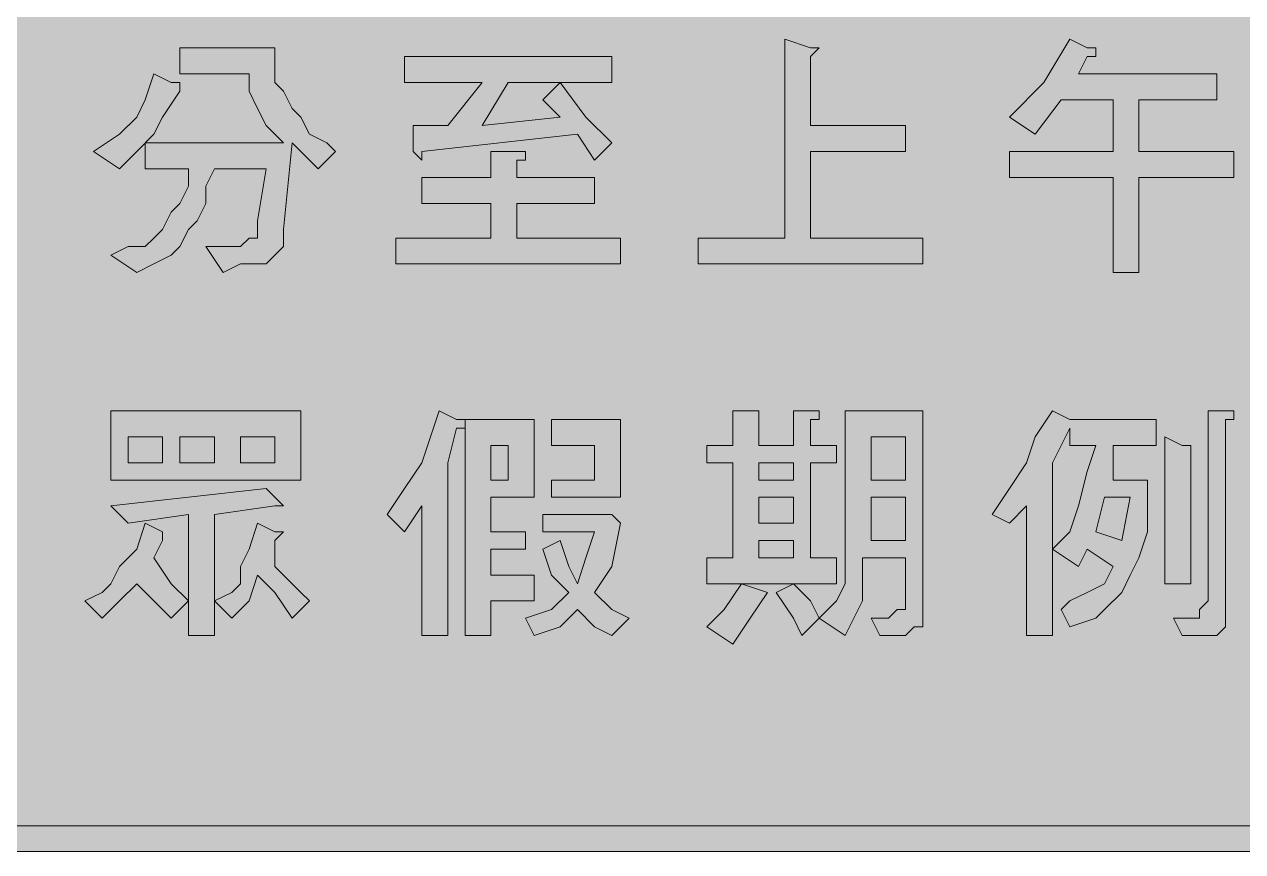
# Model space of a CAD drawing. Header units: metres. Extents: x 12 to 555, y 33 to 239.
# Drawn here: x 280.4 to 449.6, y 32.9 to 147.7 of the extents above; entities that cross this region are included whole.
import ezdxf

# ---------------------------------------------------------------- set-up
doc = ezdxf.new("R2010")
doc.units = ezdxf.units.M
doc.layers.add('FILL_BLACK_000000', color=7, linetype='Continuous', true_color=0x000000)
doc.layers.add('FILL_WHITE_FFFFFF', color=7, linetype='Continuous', true_color=0xffffff)

msp = doc.modelspace()

# ---------------------------------------------------------------- hatches: boundary and pattern name
at = {"layer": 'FILL_BLACK_000000', "true_color": 0x000000}
h = msp.add_hatch(color=7, dxfattribs=at)
h.dxf.hatch_style = 1
h.paths.add_polyline_path([(550.41, 239.28), (552.81, 236.88), (553.21, 236.83), (553.52, 236.67), (554.01, 236.13), (554.5, 235.36), (555.21, 234.48), (555.21, 230.88), (555.21, 41.28), (555, 39.5), (554.46, 37.83), (553.69, 36.39), (552.81, 35.28), (552.1, 34.4), (551.61, 33.63), (551.12, 33.09), (550.81, 32.93), (550.41, 32.88), (546.81, 32.88), (20.01, 32.88), (18.4, 32.92), (17.01, 33.18), (16.33, 33.47), (15.62, 33.89), (14.01, 35.28), (13.13, 36.39), (12.36, 37.83), (11.82, 39.5), (11.61, 41.28), (11.61, 230.88), (11.82, 232.66), (12.36, 234.33), (13.13, 235.77), (14.01, 236.88), (15.62, 238.27), (16.33, 238.69), (17.01, 238.98), (18.4, 239.24), (20.01, 239.28), (546.81, 239.28), (550.41, 239.28)])
h.paths.add_polyline_path([(18.36, 235.08), (17.61, 234.48), (16.92, 233.58), (16.56, 232.68), (16.43, 231.78), (16.41, 230.88), (16.41, 41.28), (16.43, 40.38), (16.56, 39.48), (16.92, 38.58), (17.61, 37.68), (17.66, 37.28), (17.82, 36.99), (18.36, 36.63), (19.13, 36.5), (20.01, 36.48), (546.81, 36.48), (547.71, 36.5), (548.61, 36.63), (549.51, 36.99), (550.41, 37.68), (550.6, 38.58), (551.01, 39.48), (551.42, 40.38), (551.61, 41.28), (551.61, 230.88), (551.42, 231.78), (551.01, 232.68), (550.6, 233.58), (550.41, 234.48), (549.51, 234.67), (548.61, 235.08), (547.71, 235.49), (546.81, 235.68), (20.01, 235.68), (19.13, 235.49), (18.36, 235.08)], flags=16)
h = msp.add_hatch(color=7, dxfattribs=at)
h.dxf.hatch_style = 1
h.paths.add_polyline_path([(390.81, 144.48), (389.61, 143.28), (389.61, 133.68), (402.81, 133.68), (402.81, 130.08), (389.61, 130.08), (389.61, 118.08), (405.21, 118.08), (405.21, 114.48), (374.01, 114.48), (374.01, 118.08), (386.01, 118.08), (386.01, 145.68), (389.61, 144.48), (390.81, 144.48)])
h = msp.add_hatch(color=7, dxfattribs=at)
h.dxf.hatch_style = 1
h.paths.add_polyline_path([(422.01, 139.68), (425.61, 145.68), (428.01, 144.48), (429.21, 144.48), (429.21, 143.28), (428.01, 143.28), (426.81, 140.88), (446.01, 140.88), (446.01, 137.28), (435.21, 137.28), (435.21, 130.08), (448.41, 130.08), (448.41, 126.48), (435.21, 126.48), (435.21, 113.28), (431.61, 113.28), (431.61, 126.48), (417.21, 126.48), (417.21, 130.08), (431.61, 130.08), (431.61, 137.28), (424.41, 137.28), (420.81, 132.48), (417.21, 134.88), (422.01, 139.68)])
h = msp.add_hatch(color=7, dxfattribs=at)
h.dxf.hatch_style = 1
h.paths.add_polyline_path([(315.21, 144.48), (315.21, 142.08), (315.21, 139.68), (316.41, 138.48), (317.61, 136.08), (318.81, 134.88), (320.01, 132.48), (322.41, 131.28), (323.61, 130.08), (321.21, 127.68), (317.61, 131.28), (316.41, 119.28), (316.41, 116.88), (315.21, 115.68), (314.01, 114.48), (310.41, 114.48), (308.01, 113.28), (305.61, 116.88), (310.41, 116.88), (311.61, 118.08), (312.81, 118.08), (312.81, 119.28), (312.81, 120.48), (314.01, 127.68), (306.81, 127.68), (305.61, 125.28), (305.61, 122.88), (304.41, 120.48), (303.21, 119.28), (302.01, 116.88), (300.81, 115.68), (298.41, 114.48), (296.01, 113.28), (292.41, 115.68), (294.81, 116.88), (297.21, 116.88), (298.41, 118.08), (299.61, 119.28), (300.81, 121.68), (302.01, 122.88), (303.21, 125.28), (303.21, 127.68), (297.21, 127.68), (297.21, 131.28), (316.41, 131.28), (314.01, 133.68), (312.81, 136.08), (311.61, 138.48), (311.61, 140.88), (302.01, 140.88), (302.01, 144.48), (315.21, 144.48)])
h = msp.add_hatch(color=7, dxfattribs=at)
h.dxf.hatch_style = 1
h.paths.add_polyline_path([(362.01, 131.28), (359.61, 128.88), (357.21, 132.48), (335.61, 130.08), (335.61, 128.88), (334.41, 130.08), (334.41, 133.68), (339.21, 133.68), (344.01, 139.68), (333.21, 139.68), (333.21, 143.28), (362.01, 143.28), (362.01, 139.68), (354.81, 139.68), (358.41, 134.88), (362.01, 131.28)])
h.paths.add_polyline_path([(347.61, 139.68), (344.01, 133.68), (354.81, 134.88), (352.41, 137.28), (354.81, 139.68), (347.61, 139.68)], flags=16)
h = msp.add_hatch(color=7, dxfattribs=at)
h.dxf.hatch_style = 1
h.paths.add_polyline_path([(302.01, 139.68), (302.01, 138.48), (299.61, 134.88), (298.41, 132.48), (296.01, 130.08), (293.61, 127.68), (290.01, 130.08), (293.61, 132.48), (296.01, 134.88), (297.21, 137.28), (298.41, 140.88), (300.81, 139.68), (302.01, 139.68)])
h = msp.add_hatch(color=7, dxfattribs=at)
h.dxf.hatch_style = 1
h.paths.add_polyline_path([(332.01, 118.08), (345.21, 118.08), (345.21, 122.88), (335.61, 122.88), (335.61, 126.48), (345.21, 126.48), (345.21, 130.08), (348.81, 130.08), (350.01, 130.08), (350.01, 128.88), (348.81, 128.88), (348.81, 126.48), (359.61, 126.48), (359.61, 122.88), (348.81, 122.88), (348.81, 118.08), (363.21, 118.08), (363.21, 114.48), (332.01, 114.48), (332.01, 118.08)])
h = msp.add_hatch(color=7, dxfattribs=at)
h.dxf.hatch_style = 1
h.paths.add_polyline_path([(292.41, 94.08), (318.81, 94.08), (318.81, 84.48), (292.41, 84.48), (292.41, 94.08)])
h.paths.add_polyline_path([(294.81, 86.88), (299.61, 86.88), (299.61, 90.48), (294.81, 90.48), (294.81, 86.88)], flags=16)
h.paths.add_polyline_path([(302.01, 90.48), (302.01, 86.88), (306.81, 86.88), (306.81, 90.48), (302.01, 90.48)], flags=16)
h.paths.add_polyline_path([(315.21, 90.48), (310.41, 90.48), (310.41, 86.88), (315.21, 86.88), (315.21, 90.48)], flags=16)
h = msp.add_hatch(color=7, dxfattribs=at)
h.dxf.hatch_style = 1
h.paths.add_polyline_path([(341.61, 92.88), (341.61, 91.68), (340.41, 91.68), (339.21, 86.88), (339.21, 62.88), (335.61, 62.88), (335.61, 80.88), (333.21, 77.28), (330.81, 79.68), (333.21, 83.28), (335.61, 86.88), (336.81, 90.48), (338.01, 94.08), (340.41, 92.88), (341.61, 92.88)])
h = msp.add_hatch(color=7, dxfattribs=at)
h.dxf.hatch_style = 1
h.paths.add_polyline_path([(382.41, 94.08), (382.41, 92.88), (382.41, 89.28), (387.21, 89.28), (387.21, 94.08), (389.61, 94.08), (390.81, 94.08), (390.81, 92.88), (389.61, 92.88), (389.61, 89.28), (393.21, 89.28), (393.21, 86.88), (389.61, 86.88), (389.61, 73.68), (393.21, 73.68), (393.21, 70.08), (375.21, 70.08), (375.21, 73.68), (378.81, 73.68), (378.81, 86.88), (375.21, 86.88), (375.21, 89.28), (378.81, 89.28), (378.81, 94.08), (381.21, 94.08), (382.41, 94.08)])
h.paths.add_polyline_path([(382.41, 78.48), (387.21, 78.48), (387.21, 82.08), (382.41, 82.08), (382.41, 78.48)], flags=16)
h.paths.add_polyline_path([(382.41, 76.08), (382.41, 73.68), (387.21, 73.68), (387.21, 76.08), (382.41, 76.08)], flags=16)
h.paths.add_polyline_path([(387.21, 86.88), (382.41, 86.88), (382.41, 84.48), (387.21, 84.48), (387.21, 86.88)], flags=16)
h = msp.add_hatch(color=7, dxfattribs=at)
h.dxf.hatch_style = 1
h.paths.add_polyline_path([(405.21, 65.28), (405.21, 64.08), (404.01, 64.08), (402.81, 62.88), (399.21, 62.88), (398.01, 65.28), (400.41, 65.28), (401.61, 66.48), (402.81, 66.48), (402.81, 73.68), (396.81, 73.68), (396.81, 70.08), (396.81, 67.68), (395.61, 65.28), (394.41, 62.88), (390.81, 65.28), (393.21, 67.68), (394.41, 70.08), (394.41, 74.88), (394.41, 79.68), (394.41, 94.08), (405.21, 94.08), (405.21, 67.68), (405.21, 65.28)])
h.paths.add_polyline_path([(398.01, 82.08), (398.01, 76.08), (402.81, 76.08), (402.81, 82.08), (398.01, 82.08)], flags=16)
h.paths.add_polyline_path([(402.81, 90.48), (398.01, 90.48), (398.01, 84.48), (402.81, 84.48), (402.81, 90.48)], flags=16)
h = msp.add_hatch(color=7, dxfattribs=at)
h.dxf.hatch_style = 1
h.paths.add_polyline_path([(419.61, 80.88), (417.21, 78.48), (414.81, 79.68), (417.21, 83.28), (419.61, 86.88), (420.81, 90.48), (423.21, 94.08), (425.61, 92.88), (437.61, 92.88), (437.61, 89.28), (431.61, 89.28), (431.61, 84.48), (436.41, 84.48), (436.41, 80.88), (436.41, 77.28), (435.21, 73.68), (434.01, 71.28), (432.81, 68.88), (430.41, 66.48), (429.21, 65.28), (425.61, 64.08), (424.41, 66.48), (425.61, 67.68), (428.01, 68.88), (430.41, 70.08), (431.61, 72.48), (428.01, 74.88), (426.81, 72.48), (423.21, 74.88), (423.21, 62.88), (419.61, 62.88), (419.61, 80.88)])
h.paths.add_polyline_path([(425.61, 77.28), (426.81, 80.88), (428.01, 85.68), (429.21, 89.28), (425.61, 89.28), (425.61, 91.68), (423.21, 86.88), (423.21, 74.88), (425.61, 77.28)], flags=16)
h.paths.add_polyline_path([(432.81, 76.08), (434.01, 82.08), (430.41, 82.08), (429.21, 77.28), (432.81, 76.08)], flags=16)
h = msp.add_hatch(color=7, dxfattribs=at)
h.dxf.hatch_style = 1
h.paths.add_polyline_path([(447.21, 94.08), (448.41, 94.08), (448.41, 92.88), (447.21, 92.88), (447.21, 67.68), (447.21, 65.28), (447.21, 64.08), (446.01, 62.88), (444.81, 62.88), (441.21, 62.88), (440.01, 65.28), (442.41, 65.28), (443.61, 65.28), (443.61, 66.48), (444.81, 67.68), (444.81, 68.88), (444.81, 94.08), (447.21, 94.08)])
h = msp.add_hatch(color=7, dxfattribs=at)
h.dxf.hatch_style = 1
h.paths.add_polyline_path([(351.21, 82.08), (345.21, 82.08), (345.21, 77.28), (350.01, 77.28), (350.01, 74.88), (345.21, 74.88), (345.21, 71.28), (351.21, 71.28), (351.21, 67.68), (345.21, 67.68), (345.21, 62.88), (341.61, 62.88), (341.61, 92.88), (351.21, 92.88), (351.21, 82.08)])
h.paths.add_polyline_path([(347.61, 89.28), (345.21, 89.28), (345.21, 84.48), (347.61, 84.48), (347.61, 89.28)], flags=16)
h = msp.add_hatch(color=7, dxfattribs=at)
h.dxf.hatch_style = 1
h.paths.add_polyline_path([(363.21, 92.88), (363.21, 82.08), (353.61, 82.08), (353.61, 84.48), (359.61, 84.48), (359.61, 89.28), (353.61, 89.28), (353.61, 92.88), (363.21, 92.88)])
h = msp.add_hatch(color=7, dxfattribs=at)
h.dxf.hatch_style = 1
h.paths.add_polyline_path([(441.21, 89.28), (442.41, 89.28), (442.41, 70.08), (438.81, 70.08), (438.81, 90.48), (441.21, 89.28)])
h = msp.add_hatch(color=7, dxfattribs=at)
h.dxf.hatch_style = 1
h.paths.add_polyline_path([(303.21, 82.08), (314.01, 83.28), (315.21, 82.08), (316.41, 80.88), (315.21, 80.88), (306.81, 79.68), (306.81, 62.88), (303.21, 62.88), (303.21, 79.68), (294.81, 78.48), (292.41, 80.88), (303.21, 82.08)])
h = msp.add_hatch(color=7, dxfattribs=at)
h.dxf.hatch_style = 1
h.paths.add_polyline_path([(360.81, 79.68), (362.01, 79.68), (363.21, 78.48), (362.01, 72.48), (359.61, 68.88), (362.01, 66.48), (364.41, 65.28), (362.01, 62.88), (359.61, 64.08), (357.21, 66.48), (354.81, 64.08), (351.21, 62.88), (350.01, 65.28), (353.61, 66.48), (356.01, 68.88), (353.61, 71.28), (352.41, 74.88), (354.81, 76.08), (356.01, 72.48), (357.21, 70.08), (358.41, 73.68), (359.61, 77.28), (352.41, 77.28), (352.41, 79.68), (360.81, 79.68)])
h = msp.add_hatch(color=7, dxfattribs=at)
h.dxf.hatch_style = 1
h.paths.add_polyline_path([(299.61, 77.28), (299.61, 76.08), (298.41, 73.68), (300.81, 70.08), (303.21, 67.68), (300.81, 65.28), (296.01, 70.08), (293.61, 67.68), (291.21, 65.28), (288.81, 67.68), (291.21, 68.88), (292.41, 70.08), (293.61, 72.48), (296.01, 74.88), (297.21, 78.48), (299.61, 77.28)])
h = msp.add_hatch(color=7, dxfattribs=at)
h.dxf.hatch_style = 1
h.paths.add_polyline_path([(315.21, 77.28), (316.41, 77.28), (315.21, 76.08), (315.21, 74.88), (315.21, 72.48), (317.61, 70.08), (318.81, 68.88), (320.01, 67.68), (317.61, 65.28), (315.21, 68.88), (312.81, 71.28), (311.61, 67.68), (309.21, 65.28), (306.81, 67.68), (309.21, 68.88), (310.41, 70.08), (310.41, 72.48), (311.61, 74.88), (312.81, 78.48), (315.21, 77.28)])
h = msp.add_hatch(color=7, dxfattribs=at)
h.dxf.hatch_style = 1
h.paths.add_polyline_path([(377.61, 66.48), (380.01, 70.08), (383.61, 68.88), (381.21, 65.28), (378.81, 61.68), (375.21, 64.08), (377.61, 66.48)])
h = msp.add_hatch(color=7, dxfattribs=at)
h.dxf.hatch_style = 1
h.paths.add_polyline_path([(389.61, 67.68), (390.81, 65.28), (388.41, 62.88), (387.21, 65.28), (384.81, 68.88), (387.21, 70.08), (389.61, 67.68)])
at = {"layer": 'FILL_WHITE_FFFFFF', "true_color": 0xffffff}
h = msp.add_hatch(color=7, dxfattribs=at)
h.dxf.hatch_style = 1
h.paths.add_polyline_path([(546.81, 235.68), (547.71, 235.49), (548.61, 235.08), (549.51, 234.67), (550.41, 234.48), (550.6, 233.58), (551.01, 232.68), (551.42, 231.78), (551.61, 230.88), (551.61, 41.28), (551.59, 40.57), (551.46, 40.08), (551.1, 39.59), (550.41, 38.88), (550.41, 37.68), (549.7, 37.66), (549.21, 37.53), (548.72, 37.17), (548.01, 36.48), (546.81, 36.48), (20.01, 36.48), (19.13, 36.5), (18.36, 36.63), (17.82, 36.99), (17.66, 37.28), (17.61, 37.68), (16.92, 38.58), (16.56, 39.48), (16.43, 40.38), (16.41, 41.28), (16.41, 230.88), (16.47, 231.78), (16.63, 232.64), (16.92, 233.45), (17.31, 234.18), (17.82, 234.79), (18.43, 235.27), (19.17, 235.57), (20.01, 235.68), (546.81, 235.68)])

# ---------------------------------------------------------------- linework, layer by layer
at = {"layer": 'FILL_BLACK_000000', "lineweight": 0, "true_color": 0x000000}
for points in [[(20.01, 239.28), (546.81, 239.28), (550.41, 239.28), (552.81, 236.88), (553.21, 236.83), (553.52, 236.67), (554.01, 236.13), (554.5, 235.36), (555.21, 234.48), (555.21, 230.88), (555.21, 41.28), (555, 39.5), (554.46, 37.83), (553.69, 36.39), (552.81, 35.28), (552.1, 34.4), (551.61, 33.63), (551.12, 33.09), (550.81, 32.93), (550.41, 32.88), (546.81, 32.88), (20.01, 32.88)], [(20.01, 36.48), (546.81, 36.48), (547.71, 36.5), (548.61, 36.63), (549.51, 36.99), (550.41, 37.68), (550.6, 38.58), (551.01, 39.48), (551.42, 40.38), (551.61, 41.28), (551.61, 230.88), (551.42, 231.78), (551.01, 232.68), (550.6, 233.58), (550.41, 234.48), (549.51, 234.67), (548.61, 235.08), (547.71, 235.49), (546.81, 235.68), (20.01, 235.68)]]:
    msp.add_lwpolyline(points, dxfattribs=at)
for points in [[(390.81, 144.48), (389.61, 143.28), (389.61, 133.68), (402.81, 133.68), (402.81, 130.08), (389.61, 130.08), (389.61, 118.08), (405.21, 118.08), (405.21, 114.48), (374.01, 114.48), (374.01, 118.08), (386.01, 118.08), (386.01, 145.68), (389.61, 144.48)], [(422.01, 139.68), (425.61, 145.68), (428.01, 144.48), (429.21, 144.48), (429.21, 143.28), (428.01, 143.28), (426.81, 140.88), (446.01, 140.88), (446.01, 137.28), (435.21, 137.28), (435.21, 130.08), (448.41, 130.08), (448.41, 126.48), (435.21, 126.48), (435.21, 113.28), (431.61, 113.28), (431.61, 126.48), (417.21, 126.48), (417.21, 130.08), (431.61, 130.08), (431.61, 137.28), (424.41, 137.28), (420.81, 132.48), (417.21, 134.88)], [(315.21, 144.48), (315.21, 142.08), (315.21, 139.68), (316.41, 138.48), (317.61, 136.08), (318.81, 134.88), (320.01, 132.48), (322.41, 131.28), (323.61, 130.08), (321.21, 127.68), (317.61, 131.28), (316.41, 119.28), (316.41, 116.88), (315.21, 115.68), (314.01, 114.48), (310.41, 114.48), (308.01, 113.28), (305.61, 116.88), (310.41, 116.88), (311.61, 118.08), (312.81, 118.08), (312.81, 119.28), (312.81, 120.48), (314.01, 127.68), (306.81, 127.68), (305.61, 125.28), (305.61, 122.88), (304.41, 120.48), (303.21, 119.28), (302.01, 116.88), (300.81, 115.68), (298.41, 114.48), (296.01, 113.28), (292.41, 115.68), (294.81, 116.88), (297.21, 116.88), (298.41, 118.08), (299.61, 119.28), (300.81, 121.68), (302.01, 122.88), (303.21, 125.28), (303.21, 127.68), (297.21, 127.68), (297.21, 131.28), (316.41, 131.28), (314.01, 133.68), (312.81, 136.08), (311.61, 138.48), (311.61, 140.88), (302.01, 140.88), (302.01, 144.48)], [(362.01, 131.28), (359.61, 128.88), (357.21, 132.48), (335.61, 130.08), (335.61, 128.88), (334.41, 130.08), (334.41, 133.68), (339.21, 133.68), (344.01, 139.68), (333.21, 139.68), (333.21, 143.28), (362.01, 143.28), (362.01, 139.68), (354.81, 139.68), (358.41, 134.88)], [(302.01, 139.68), (302.01, 138.48), (299.61, 134.88), (298.41, 132.48), (296.01, 130.08), (293.61, 127.68), (290.01, 130.08), (293.61, 132.48), (296.01, 134.88), (297.21, 137.28), (298.41, 140.88), (300.81, 139.68)], [(347.61, 139.68), (344.01, 133.68), (354.81, 134.88), (352.41, 137.28), (354.81, 139.68)], [(332.01, 118.08), (345.21, 118.08), (345.21, 122.88), (335.61, 122.88), (335.61, 126.48), (345.21, 126.48), (345.21, 130.08), (348.81, 130.08), (350.01, 130.08), (350.01, 128.88), (348.81, 128.88), (348.81, 126.48), (359.61, 126.48), (359.61, 122.88), (348.81, 122.88), (348.81, 118.08), (363.21, 118.08), (363.21, 114.48), (332.01, 114.48)], [(292.41, 94.08), (318.81, 94.08), (318.81, 84.48), (292.41, 84.48)], [(341.61, 92.88), (341.61, 91.68), (340.41, 91.68), (339.21, 86.88), (339.21, 62.88), (335.61, 62.88), (335.61, 80.88), (333.21, 77.28), (330.81, 79.68), (333.21, 83.28), (335.61, 86.88), (336.81, 90.48), (338.01, 94.08), (340.41, 92.88)], [(382.41, 94.08), (382.41, 92.88), (382.41, 89.28), (387.21, 89.28), (387.21, 94.08), (389.61, 94.08), (390.81, 94.08), (390.81, 92.88), (389.61, 92.88), (389.61, 89.28), (393.21, 89.28), (393.21, 86.88), (389.61, 86.88), (389.61, 73.68), (393.21, 73.68), (393.21, 70.08), (375.21, 70.08), (375.21, 73.68), (378.81, 73.68), (378.81, 86.88), (375.21, 86.88), (375.21, 89.28), (378.81, 89.28), (378.81, 94.08), (381.21, 94.08)], [(405.21, 65.28), (405.21, 64.08), (404.01, 64.08), (402.81, 62.88), (399.21, 62.88), (398.01, 65.28), (400.41, 65.28), (401.61, 66.48), (402.81, 66.48), (402.81, 73.68), (396.81, 73.68), (396.81, 70.08), (396.81, 67.68), (395.61, 65.28), (394.41, 62.88), (390.81, 65.28), (393.21, 67.68), (394.41, 70.08), (394.41, 74.88), (394.41, 79.68), (394.41, 94.08), (405.21, 94.08), (405.21, 67.68)], [(419.61, 80.88), (417.21, 78.48), (414.81, 79.68), (417.21, 83.28), (419.61, 86.88), (420.81, 90.48), (423.21, 94.08), (425.61, 92.88), (437.61, 92.88), (437.61, 89.28), (431.61, 89.28), (431.61, 84.48), (436.41, 84.48), (436.41, 80.88), (436.41, 77.28), (435.21, 73.68), (434.01, 71.28), (432.81, 68.88), (430.41, 66.48), (429.21, 65.28), (425.61, 64.08), (424.41, 66.48), (425.61, 67.68), (428.01, 68.88), (430.41, 70.08), (431.61, 72.48), (428.01, 74.88), (426.81, 72.48), (423.21, 74.88), (423.21, 62.88), (419.61, 62.88)], [(447.21, 94.08), (448.41, 94.08), (448.41, 92.88), (447.21, 92.88), (447.21, 67.68), (447.21, 65.28), (447.21, 64.08), (446.01, 62.88), (444.81, 62.88), (441.21, 62.88), (440.01, 65.28), (442.41, 65.28), (443.61, 65.28), (443.61, 66.48), (444.81, 67.68), (444.81, 68.88), (444.81, 94.08)], [(351.21, 82.08), (345.21, 82.08), (345.21, 77.28), (350.01, 77.28), (350.01, 74.88), (345.21, 74.88), (345.21, 71.28), (351.21, 71.28), (351.21, 67.68), (345.21, 67.68), (345.21, 62.88), (341.61, 62.88), (341.61, 92.88), (351.21, 92.88)], [(363.21, 92.88), (363.21, 82.08), (353.61, 82.08), (353.61, 84.48), (359.61, 84.48), (359.61, 89.28), (353.61, 89.28), (353.61, 92.88)], [(425.61, 77.28), (426.81, 80.88), (428.01, 85.68), (429.21, 89.28), (425.61, 89.28), (425.61, 91.68), (423.21, 86.88), (423.21, 74.88)], [(294.81, 86.88), (299.61, 86.88), (299.61, 90.48), (294.81, 90.48)], [(302.01, 90.48), (302.01, 86.88), (306.81, 86.88), (306.81, 90.48)], [(315.21, 90.48), (310.41, 90.48), (310.41, 86.88), (315.21, 86.88)], [(402.81, 90.48), (398.01, 90.48), (398.01, 84.48), (402.81, 84.48)], [(441.21, 89.28), (442.41, 89.28), (442.41, 70.08), (438.81, 70.08), (438.81, 90.48)], [(347.61, 89.28), (345.21, 89.28), (345.21, 84.48), (347.61, 84.48)], [(387.21, 86.88), (382.41, 86.88), (382.41, 84.48), (387.21, 84.48)], [(303.21, 82.08), (314.01, 83.28), (315.21, 82.08), (316.41, 80.88), (315.21, 80.88), (306.81, 79.68), (306.81, 62.88), (303.21, 62.88), (303.21, 79.68), (294.81, 78.48), (292.41, 80.88)], [(382.41, 78.48), (387.21, 78.48), (387.21, 82.08), (382.41, 82.08)], [(398.01, 82.08), (398.01, 76.08), (402.81, 76.08), (402.81, 82.08)], [(432.81, 76.08), (434.01, 82.08), (430.41, 82.08), (429.21, 77.28)], [(360.81, 79.68), (362.01, 79.68), (363.21, 78.48), (362.01, 72.48), (359.61, 68.88), (362.01, 66.48), (364.41, 65.28), (362.01, 62.88), (359.61, 64.08), (357.21, 66.48), (354.81, 64.08), (351.21, 62.88), (350.01, 65.28), (353.61, 66.48), (356.01, 68.88), (353.61, 71.28), (352.41, 74.88), (354.81, 76.08), (356.01, 72.48), (357.21, 70.08), (358.41, 73.68), (359.61, 77.28), (352.41, 77.28), (352.41, 79.68)], [(299.61, 77.28), (299.61, 76.08), (298.41, 73.68), (300.81, 70.08), (303.21, 67.68), (300.81, 65.28), (296.01, 70.08), (293.61, 67.68), (291.21, 65.28), (288.81, 67.68), (291.21, 68.88), (292.41, 70.08), (293.61, 72.48), (296.01, 74.88), (297.21, 78.48)], [(315.21, 77.28), (316.41, 77.28), (315.21, 76.08), (315.21, 74.88), (315.21, 72.48), (317.61, 70.08), (318.81, 68.88), (320.01, 67.68), (317.61, 65.28), (315.21, 68.88), (312.81, 71.28), (311.61, 67.68), (309.21, 65.28), (306.81, 67.68), (309.21, 68.88), (310.41, 70.08), (310.41, 72.48), (311.61, 74.88), (312.81, 78.48)], [(382.41, 76.08), (382.41, 73.68), (387.21, 73.68), (387.21, 76.08)], [(377.61, 66.48), (380.01, 70.08), (383.61, 68.88), (381.21, 65.28), (378.81, 61.68), (375.21, 64.08)], [(389.61, 67.68), (390.81, 65.28), (388.41, 62.88), (387.21, 65.28), (384.81, 68.88), (387.21, 70.08)]]:
    msp.add_lwpolyline(points, close=True, dxfattribs=at)
at = {"layer": 'FILL_WHITE_FFFFFF', "lineweight": 0, "true_color": 0xffffff}
msp.add_lwpolyline([(20.01, 235.68), (546.81, 235.68), (547.71, 235.49), (548.61, 235.08), (549.51, 234.67), (550.41, 234.48), (550.6, 233.58), (551.01, 232.68), (551.42, 231.78), (551.61, 230.88), (551.61, 41.28), (551.59, 40.57), (551.46, 40.08), (551.1, 39.59), (550.41, 38.88), (550.41, 37.68), (549.7, 37.66), (549.21, 37.53), (548.72, 37.17), (548.01, 36.48), (546.81, 36.48), (20.01, 36.48)], dxfattribs=at)

doc.saveas('drawing.dxf')
